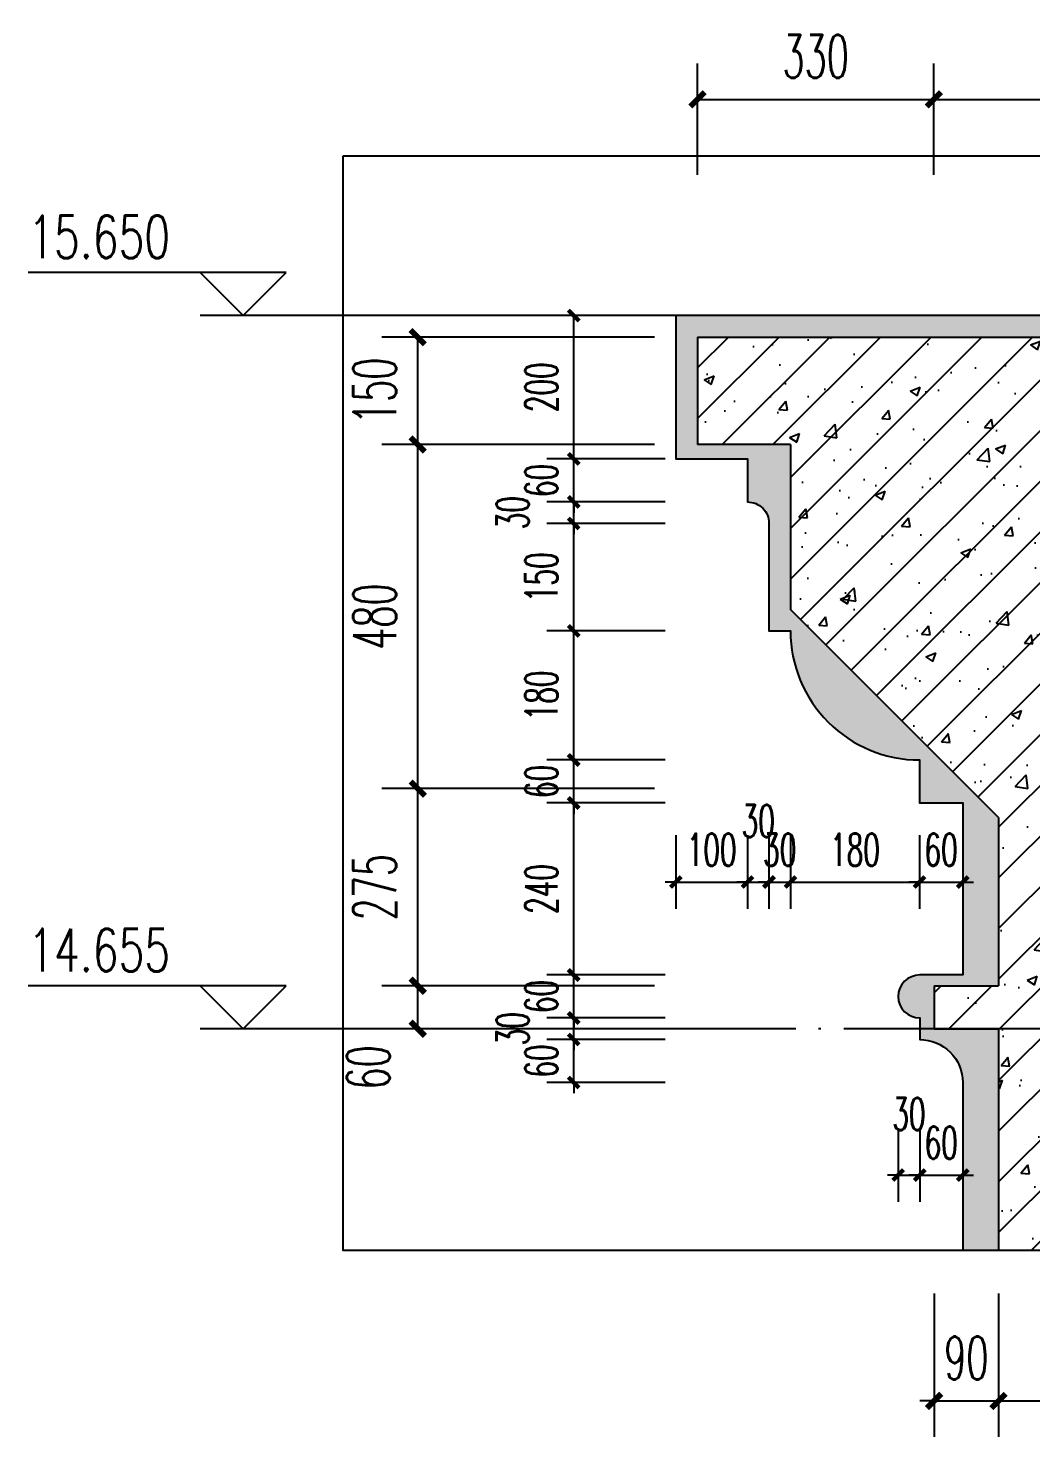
# Model space of a CAD drawing. Extents: x 0 to 125661, y -104936 to 8656.
# Drawn here: x 98765 to 100164, y -83047 to -81082 of the extents above; entities that cross this region are included whole.
import ezdxf

# ---------------------------------------------------------------- set-up
doc = ezdxf.new("R2010")
doc.units = 0
doc.header["$LTSCALE"] = 800
doc.header["$MEASUREMENT"] = 0
doc.linetypes.add('DOTE', pattern=[2.42, 2, -0.2, 0.02, -0.2])
doc.layers.get('0').update_dxf_attribs({"linetype": 'CONTINUOUS'})
doc.layers.get('Defpoints').update_dxf_attribs({"color": 1, "linetype": 'CONTINUOUS'})
for name, color, linetype in [('A-立面看线', 117, 'CONTINUOUS'), ('A-装饰构件', 197, 'CONTINUOUS'), ('DIM_ELEV', 3, 'CONTINUOUS'), ('DOTE', 28, 'CONTINUOUS'), ('PUB_DIM', 3, 'CONTINUOUS'), ('PUB_HATCH', 8, 'CONTINUOUS'), ('PUB_TEXT', 7, 'CONTINUOUS'), ('WALL', 50, 'CONTINUOUS'), ('装饰尺寸', 201, 'CONTINUOUS')]:
    doc.layers.add(name, color=color, linetype=linetype)
doc.styles.add('_TCH_DIM', font='SIMPLEX', dxfattribs={"bigfont": 'GBCBIG'})
doc.styles.add('DIM_FONT', font='SIMPLEX.shx', dxfattribs={"width": 0.6})
doc.dimstyles.new('DIMN15', dxfattribs={"dimscale": 0.15, "dimtxt": 300, "dimasz": 100, "dimexe": 250, "dimexo": 300, "dimgap": 150, "dimtad": 1, "dimdec": 0, "dimzin": 0, "dimdsep": 46, "dimtxsty": 'DIM_FONT', "dimblk": 'ARCHTICK', "dimcen": 0.09, "dimclrt": 7, "dimazin": 2, "dimtfac": 1, "dimtdec": 0, "dimtix": 1, "dimtmove": 2, "dimatfit": 3, "dimfxl": 0, "dimtolj": 1, "dimtzin": 0, "dimarcsym": 0})
doc.dimstyles.new('DIMN20', dxfattribs={"dimscale": 0.2, "dimtxt": 300, "dimasz": 100, "dimexe": 250, "dimexo": 300, "dimgap": 150, "dimtad": 1, "dimdec": 0, "dimzin": 0, "dimdsep": 46, "dimtxsty": 'DIM_FONT', "dimblk": 'ARCHTICK', "dimcen": 0.09, "dimclrt": 7, "dimazin": 2, "dimtfac": 1, "dimtdec": 0, "dimtix": 1, "dimtmove": 2, "dimatfit": 3, "dimfxl": 0, "dimtolj": 1, "dimtzin": 0, "dimarcsym": 0})

# ---------------------------------------------------------------- blocks, each defined once
blk = doc.blocks.new('_ArchTick')
at = {"color": 0, "linetype": 'ByBlock', "const_width": 0.4}
blk.add_lwpolyline([(-0.5, -0.5), (0.5, 0.5)], dxfattribs=at)
blk = doc.blocks.new('*D1293')
at = {"layer": 'Defpoints', "color": 0}
for p in [(99978.9, -82571.6), (100008.9, -82571.6), (100008.9, -82681.9)]:
    blk.add_point(p, dxfattribs=at)
at = {"layer": '装饰尺寸', "color": 0, "lineweight": -2}
for p, q in [((99978.9, -82616.6), (99978.9, -82719.4)), ((100008.9, -82616.6), (100008.9, -82719.4)), ((99978.9, -82681.9), (99963.9, -82681.9)), ((99978.9, -82681.9), (100008.9, -82681.9)), ((100008.9, -82681.9), (100023.9, -82681.9))]:
    blk.add_line(p, q, dxfattribs=at)
at = {"layer": '装饰尺寸', "color": 0, "lineweight": -2, "xscale": 15, "yscale": 15, "zscale": 15}
blk.add_blockref('_ArchTick', (99978.9, -82681.9), dxfattribs=at)
at = {"layer": '装饰尺寸', "color": 0, "lineweight": -2, "xscale": 15, "yscale": 15, "zscale": 15, "rotation": 180}
blk.add_blockref('_ArchTick', (100008.9, -82681.9), dxfattribs=at)
at = {"layer": '装饰尺寸', "color": 7, "insert": (99993.9, -82596.8), "char_height": 45, "attachment_point": 5, "style": 'DIM_FONT'}
blk.add_mtext('\\A1;30', dxfattribs=at)
blk = doc.blocks.new('*D1294')
at = {"layer": 'Defpoints', "color": 0}
for p in [(100008.9, -82571.6), (100068.9, -82571.6), (100068.9, -82681.9)]:
    blk.add_point(p, dxfattribs=at)
at = {"layer": '装饰尺寸', "color": 0, "lineweight": -2}
for p, q in [((100008.9, -82616.6), (100008.9, -82719.4)), ((100068.9, -82616.6), (100068.9, -82719.4)), ((100008.9, -82681.9), (99993.9, -82681.9)), ((100008.9, -82681.9), (100068.9, -82681.9)), ((100068.9, -82681.9), (100083.9, -82681.9))]:
    blk.add_line(p, q, dxfattribs=at)
at = {"layer": '装饰尺寸', "color": 0, "lineweight": -2, "xscale": 15, "yscale": 15, "zscale": 15}
blk.add_blockref('_ArchTick', (100008.9, -82681.9), dxfattribs=at)
at = {"layer": '装饰尺寸', "color": 0, "lineweight": -2, "xscale": 15, "yscale": 15, "zscale": 15, "rotation": 180}
blk.add_blockref('_ArchTick', (100068.9, -82681.9), dxfattribs=at)
at = {"layer": '装饰尺寸', "color": 7, "insert": (100038.9, -82636.9), "char_height": 45, "attachment_point": 5, "style": 'DIM_FONT'}
blk.add_mtext('\\A1;60', dxfattribs=at)
blk = doc.blocks.new('*D1295')
at = {"layer": 'Defpoints', "color": 0}
for p in [(99668.6, -82162.8), (99768.6, -82162.8), (99768.6, -82273.1)]:
    blk.add_point(p, dxfattribs=at)
at = {"layer": '装饰尺寸', "color": 0, "lineweight": -2}
for p, q in [((99668.6, -82207.8), (99668.6, -82310.6)), ((99768.6, -82207.8), (99768.6, -82310.6)), ((99668.6, -82273.1), (99653.6, -82273.1)), ((99668.6, -82273.1), (99768.6, -82273.1)), ((99768.6, -82273.1), (99783.6, -82273.1))]:
    blk.add_line(p, q, dxfattribs=at)
at = {"layer": '装饰尺寸', "color": 0, "lineweight": -2, "xscale": 15, "yscale": 15, "zscale": 15}
blk.add_blockref('_ArchTick', (99668.6, -82273.1), dxfattribs=at)
at = {"layer": '装饰尺寸', "color": 0, "lineweight": -2, "xscale": 15, "yscale": 15, "zscale": 15, "rotation": 180}
blk.add_blockref('_ArchTick', (99768.6, -82273.1), dxfattribs=at)
at = {"layer": '装饰尺寸', "color": 7, "insert": (99718.6, -82228.1), "char_height": 45, "attachment_point": 5, "style": 'DIM_FONT'}
blk.add_mtext('\\A1;100', dxfattribs=at)
blk = doc.blocks.new('*D1296')
at = {"layer": 'Defpoints', "color": 0}
for p in [(99768.6, -82162.8), (99798.6, -82162.8), (99798.6, -82273.1)]:
    blk.add_point(p, dxfattribs=at)
at = {"layer": '装饰尺寸', "color": 0, "lineweight": -2}
for p, q in [((99768.6, -82207.8), (99768.6, -82310.6)), ((99798.6, -82207.8), (99798.6, -82310.6)), ((99768.6, -82273.1), (99753.6, -82273.1)), ((99768.6, -82273.1), (99798.6, -82273.1)), ((99798.6, -82273.1), (99813.6, -82273.1))]:
    blk.add_line(p, q, dxfattribs=at)
at = {"layer": '装饰尺寸', "color": 0, "lineweight": -2, "xscale": 15, "yscale": 15, "zscale": 15}
blk.add_blockref('_ArchTick', (99768.6, -82273.1), dxfattribs=at)
at = {"layer": '装饰尺寸', "color": 0, "lineweight": -2, "xscale": 15, "yscale": 15, "zscale": 15, "rotation": 180}
blk.add_blockref('_ArchTick', (99798.6, -82273.1), dxfattribs=at)
at = {"layer": '装饰尺寸', "color": 7, "insert": (99783.6, -82188), "char_height": 45, "attachment_point": 5, "style": 'DIM_FONT'}
blk.add_mtext('\\A1;30', dxfattribs=at)
blk = doc.blocks.new('*D1297')
at = {"layer": 'Defpoints', "color": 0}
for p in [(99798.6, -82162.8), (99828.6, -82162.8), (99828.6, -82273.1)]:
    blk.add_point(p, dxfattribs=at)
at = {"layer": '装饰尺寸', "color": 0, "lineweight": -2}
for p, q in [((99798.6, -82207.8), (99798.6, -82310.6)), ((99828.6, -82207.8), (99828.6, -82310.6)), ((99798.6, -82273.1), (99783.6, -82273.1)), ((99798.6, -82273.1), (99828.6, -82273.1)), ((99828.6, -82273.1), (99843.6, -82273.1))]:
    blk.add_line(p, q, dxfattribs=at)
at = {"layer": '装饰尺寸', "color": 0, "lineweight": -2, "xscale": 15, "yscale": 15, "zscale": 15}
blk.add_blockref('_ArchTick', (99798.6, -82273.1), dxfattribs=at)
at = {"layer": '装饰尺寸', "color": 0, "lineweight": -2, "xscale": 15, "yscale": 15, "zscale": 15, "rotation": 180}
blk.add_blockref('_ArchTick', (99828.6, -82273.1), dxfattribs=at)
at = {"layer": '装饰尺寸', "color": 7, "insert": (99813.6, -82228.1), "char_height": 45, "attachment_point": 5, "style": 'DIM_FONT'}
blk.add_mtext('\\A1;30', dxfattribs=at)
blk = doc.blocks.new('*D1298')
at = {"layer": 'Defpoints', "color": 0}
for p in [(99828.6, -82162.8), (100008.6, -82162.8), (100008.6, -82273.1)]:
    blk.add_point(p, dxfattribs=at)
at = {"layer": '装饰尺寸', "color": 0, "lineweight": -2}
for p, q in [((99828.6, -82207.8), (99828.6, -82310.6)), ((100008.6, -82207.8), (100008.6, -82310.6)), ((99828.6, -82273.1), (100008.6, -82273.1))]:
    blk.add_line(p, q, dxfattribs=at)
at = {"layer": '装饰尺寸', "color": 0, "lineweight": -2, "xscale": 15, "yscale": 15, "zscale": 15, "rotation": 180}
blk.add_blockref('_ArchTick', (99828.6, -82273.1), dxfattribs=at)
at = {"layer": '装饰尺寸', "color": 0, "lineweight": -2, "xscale": 15, "yscale": 15, "zscale": 15}
blk.add_blockref('_ArchTick', (100008.6, -82273.1), dxfattribs=at)
at = {"layer": '装饰尺寸', "color": 7, "insert": (99918.6, -82228.1), "char_height": 45, "attachment_point": 5, "style": 'DIM_FONT'}
blk.add_mtext('\\A1;180', dxfattribs=at)
blk = doc.blocks.new('*D1299')
at = {"layer": 'Defpoints', "color": 0}
for p in [(100008.6, -82162.8), (100068.9, -82162.8), (100068.9, -82273.1)]:
    blk.add_point(p, dxfattribs=at)
at = {"layer": '装饰尺寸', "color": 0, "lineweight": -2}
for p, q in [((100008.6, -82207.8), (100008.6, -82310.6)), ((100068.9, -82207.8), (100068.9, -82310.6)), ((100008.6, -82273.1), (99993.6, -82273.1)), ((100008.6, -82273.1), (100068.9, -82273.1)), ((100068.9, -82273.1), (100083.9, -82273.1))]:
    blk.add_line(p, q, dxfattribs=at)
at = {"layer": '装饰尺寸', "color": 0, "lineweight": -2, "xscale": 15, "yscale": 15, "zscale": 15}
blk.add_blockref('_ArchTick', (100008.6, -82273.1), dxfattribs=at)
at = {"layer": '装饰尺寸', "color": 0, "lineweight": -2, "xscale": 15, "yscale": 15, "zscale": 15, "rotation": 180}
blk.add_blockref('_ArchTick', (100068.9, -82273.1), dxfattribs=at)
at = {"layer": '装饰尺寸', "color": 7, "insert": (100038.7, -82228.1), "char_height": 45, "attachment_point": 5, "style": 'DIM_FONT'}
blk.add_mtext('\\A1;60', dxfattribs=at)
blk = doc.blocks.new('*D1352')
at = {"layer": 'Defpoints', "color": 0}
for p in [(100028.9, -82787.2), (100118.9, -82787.2), (100118.9, -82997.1)]:
    blk.add_point(p, dxfattribs=at)
at = {"layer": 'PUB_DIM', "color": 0, "lineweight": -2}
for p, q in [((100028.9, -82847.2), (100028.9, -83047.1)), ((100118.9, -82847.2), (100118.9, -83047.1)), ((100028.9, -82997.1), (100008.9, -82997.1)), ((100028.9, -82997.1), (100118.9, -82997.1)), ((100118.9, -82997.1), (100138.9, -82997.1))]:
    blk.add_line(p, q, dxfattribs=at)
at = {"layer": 'PUB_DIM', "color": 0, "lineweight": -2, "xscale": 20, "yscale": 20, "zscale": 20}
blk.add_blockref('_ArchTick', (100028.9, -82997.1), dxfattribs=at)
at = {"layer": 'PUB_DIM', "color": 0, "lineweight": -2, "xscale": 20, "yscale": 20, "zscale": 20, "rotation": 180}
blk.add_blockref('_ArchTick', (100118.9, -82997.1), dxfattribs=at)
at = {"layer": 'PUB_DIM', "color": 7, "insert": (100073.9, -82937.1), "char_height": 60, "attachment_point": 5, "style": 'DIM_FONT'}
blk.add_mtext('\\A1;90', dxfattribs=at)
blk = doc.blocks.new('*D1353')
at = {"layer": 'Defpoints', "color": 0}
for p in [(100118.9, -82787.2), (100518.9, -82787.2), (100518.9, -82997.1)]:
    blk.add_point(p, dxfattribs=at)
at = {"layer": 'PUB_DIM', "color": 0, "lineweight": -2}
for p, q in [((100118.9, -82847.2), (100118.9, -83047.1)), ((100518.9, -82847.2), (100518.9, -83047.1)), ((100118.9, -82997.1), (100518.9, -82997.1))]:
    blk.add_line(p, q, dxfattribs=at)
at = {"layer": 'PUB_DIM', "color": 0, "lineweight": -2, "xscale": 20, "yscale": 20, "zscale": 20, "rotation": 180}
blk.add_blockref('_ArchTick', (100118.9, -82997.1), dxfattribs=at)
at = {"layer": 'PUB_DIM', "color": 0, "lineweight": -2, "xscale": 20, "yscale": 20, "zscale": 20}
blk.add_blockref('_ArchTick', (100518.9, -82997.1), dxfattribs=at)
at = {"layer": 'PUB_DIM', "color": 7, "insert": (100318.9, -82937.1), "char_height": 60, "attachment_point": 5, "style": 'DIM_FONT'}
blk.add_mtext('\\A1;400', dxfattribs=at)
blk = doc.blocks.new('*D1360')
at = {"layer": 'Defpoints', "color": 0}
for p in [(100028.6, -81181.2), (99698.9, -81346.2), (100028.6, -81346.2)]:
    blk.add_point(p, dxfattribs=at)
at = {"layer": 'PUB_DIM', "color": 0, "lineweight": -2}
for p, q in [((99698.9, -81286.2), (99698.9, -81131.2)), ((100028.6, -81286.2), (100028.6, -81131.2)), ((99698.9, -81181.2), (100028.6, -81181.2))]:
    blk.add_line(p, q, dxfattribs=at)
at = {"layer": 'PUB_DIM', "color": 0, "lineweight": -2, "xscale": 20, "yscale": 20, "zscale": 20, "rotation": 180}
blk.add_blockref('_ArchTick', (99698.9, -81181.2), dxfattribs=at)
at = {"layer": 'PUB_DIM', "color": 0, "lineweight": -2, "xscale": 20, "yscale": 20, "zscale": 20}
blk.add_blockref('_ArchTick', (100028.6, -81181.2), dxfattribs=at)
at = {"layer": 'PUB_DIM', "color": 7, "insert": (99863.7, -81121.2), "char_height": 60, "attachment_point": 5, "style": 'DIM_FONT'}
blk.add_mtext('\\A1;330', dxfattribs=at)
blk = doc.blocks.new('*D1361')
at = {"layer": 'Defpoints', "color": 0}
for p in [(100518.9, -81181.2), (100028.6, -81346.2), (100518.9, -81346.2)]:
    blk.add_point(p, dxfattribs=at)
at = {"layer": 'PUB_DIM', "color": 0, "lineweight": -2}
for p, q in [((100028.6, -81286.2), (100028.6, -81131.2)), ((100518.9, -81286.2), (100518.9, -81131.2)), ((100028.6, -81181.2), (100518.9, -81181.2))]:
    blk.add_line(p, q, dxfattribs=at)
at = {"layer": 'PUB_DIM', "color": 0, "lineweight": -2, "xscale": 20, "yscale": 20, "zscale": 20, "rotation": 180}
blk.add_blockref('_ArchTick', (100028.6, -81181.2), dxfattribs=at)
at = {"layer": 'PUB_DIM', "color": 0, "lineweight": -2, "xscale": 20, "yscale": 20, "zscale": 20}
blk.add_blockref('_ArchTick', (100518.9, -81181.2), dxfattribs=at)
at = {"layer": 'PUB_DIM', "color": 7, "insert": (100273.7, -81121.2), "char_height": 60, "attachment_point": 5, "style": 'DIM_FONT'}
blk.add_mtext('\\A1;490', dxfattribs=at)
blk = doc.blocks.new('*D1366')
at = {"layer": 'Defpoints', "color": 0}
for p in [(99526.1, -81482.8), (99698.9, -81482.8), (99698.9, -81682.8)]:
    blk.add_point(p, dxfattribs=at)
at = {"layer": '装饰尺寸', "color": 0, "lineweight": -2}
for p, q in [((99653.9, -81482.8), (99488.6, -81482.8)), ((99526.1, -81682.8), (99526.1, -81482.8)), ((99653.9, -81682.8), (99488.6, -81682.8))]:
    blk.add_line(p, q, dxfattribs=at)
at = {"layer": '装饰尺寸', "color": 0, "lineweight": -2, "xscale": 15, "yscale": 15, "zscale": 15}
for p, rotation in [((99526.1, -81482.8), 90), ((99526.1, -81682.8), 270)]:
    blk.add_blockref('_ArchTick', p, dxfattribs=dict(at, rotation=rotation))
at = {"layer": '装饰尺寸', "color": 7, "insert": (99481.1, -81582.8), "char_height": 45, "attachment_point": 5, "rotation": 90, "style": 'DIM_FONT'}
blk.add_mtext('\\A1;200', dxfattribs=at)
blk = doc.blocks.new('*D1367')
at = {"layer": 'Defpoints', "color": 0}
for p in [(99526.1, -81682.8), (99698.9, -81682.8), (99698.9, -81742.8)]:
    blk.add_point(p, dxfattribs=at)
at = {"layer": '装饰尺寸', "color": 0, "lineweight": -2}
for p, q in [((99526.1, -81682.8), (99526.1, -81667.8)), ((99653.9, -81682.8), (99488.6, -81682.8)), ((99526.1, -81742.8), (99526.1, -81682.8)), ((99653.9, -81742.8), (99488.6, -81742.8)), ((99526.1, -81742.8), (99526.1, -81757.8))]:
    blk.add_line(p, q, dxfattribs=at)
at = {"layer": '装饰尺寸', "color": 0, "lineweight": -2, "xscale": 15, "yscale": 15, "zscale": 15}
for p, rotation in [((99526.1, -81682.8), 270), ((99526.1, -81742.8), 90)]:
    blk.add_blockref('_ArchTick', p, dxfattribs=dict(at, rotation=rotation))
at = {"layer": '装饰尺寸', "color": 7, "insert": (99481.1, -81712.8), "char_height": 45, "attachment_point": 5, "rotation": 90, "style": 'DIM_FONT'}
blk.add_mtext('\\A1;60', dxfattribs=at)
blk = doc.blocks.new('*D1368')
at = {"layer": 'Defpoints', "color": 0}
for p in [(99526.1, -81742.8), (99698.9, -81742.8), (99698.9, -81772.8)]:
    blk.add_point(p, dxfattribs=at)
at = {"layer": '装饰尺寸', "color": 0, "lineweight": -2}
for p, q in [((99526.1, -81742.8), (99526.1, -81727.8)), ((99653.9, -81742.8), (99488.6, -81742.8)), ((99526.1, -81772.8), (99526.1, -81742.8)), ((99653.9, -81772.8), (99488.6, -81772.8)), ((99526.1, -81772.8), (99526.1, -81787.8))]:
    blk.add_line(p, q, dxfattribs=at)
at = {"layer": '装饰尺寸', "color": 0, "lineweight": -2, "xscale": 15, "yscale": 15, "zscale": 15}
for p, rotation in [((99526.1, -81742.8), 270), ((99526.1, -81772.8), 90)]:
    blk.add_blockref('_ArchTick', p, dxfattribs=dict(at, rotation=rotation))
at = {"layer": '装饰尺寸', "color": 7, "insert": (99440.9, -81757.8), "char_height": 45, "attachment_point": 5, "rotation": 90, "style": 'DIM_FONT'}
blk.add_mtext('\\A1;30', dxfattribs=at)
blk = doc.blocks.new('*D1369')
at = {"layer": 'Defpoints', "color": 0}
for p in [(99526.1, -81772.8), (99698.9, -81772.8), (99698.9, -81922.8)]:
    blk.add_point(p, dxfattribs=at)
at = {"layer": '装饰尺寸', "color": 0, "lineweight": -2}
for p, q in [((99653.9, -81772.8), (99488.6, -81772.8)), ((99526.1, -81922.8), (99526.1, -81772.8)), ((99653.9, -81922.8), (99488.6, -81922.8))]:
    blk.add_line(p, q, dxfattribs=at)
at = {"layer": '装饰尺寸', "color": 0, "lineweight": -2, "xscale": 15, "yscale": 15, "zscale": 15}
for p, rotation in [((99526.1, -81772.8), 90), ((99526.1, -81922.8), 270)]:
    blk.add_blockref('_ArchTick', p, dxfattribs=dict(at, rotation=rotation))
at = {"layer": '装饰尺寸', "color": 7, "insert": (99481.1, -81847.8), "char_height": 45, "attachment_point": 5, "rotation": 90, "style": 'DIM_FONT'}
blk.add_mtext('\\A1;150', dxfattribs=at)
blk = doc.blocks.new('*D1370')
at = {"layer": 'Defpoints', "color": 0}
for p in [(99526.1, -81922.8), (99698.9, -81922.8), (99698.9, -82102.8)]:
    blk.add_point(p, dxfattribs=at)
at = {"layer": '装饰尺寸', "color": 0, "lineweight": -2}
for p, q in [((99653.9, -81922.8), (99488.6, -81922.8)), ((99526.1, -82102.8), (99526.1, -81922.8)), ((99653.9, -82102.8), (99488.6, -82102.8))]:
    blk.add_line(p, q, dxfattribs=at)
at = {"layer": '装饰尺寸', "color": 0, "lineweight": -2, "xscale": 15, "yscale": 15, "zscale": 15}
for p, rotation in [((99526.1, -81922.8), 90), ((99526.1, -82102.8), 270)]:
    blk.add_blockref('_ArchTick', p, dxfattribs=dict(at, rotation=rotation))
at = {"layer": '装饰尺寸', "color": 7, "insert": (99481.1, -82012.8), "char_height": 45, "attachment_point": 5, "rotation": 90, "style": 'DIM_FONT'}
blk.add_mtext('\\A1;180', dxfattribs=at)
blk = doc.blocks.new('*D1371')
at = {"layer": 'Defpoints', "color": 0}
for p in [(99526.1, -82102.8), (99698.9, -82102.8), (99698.9, -82162.8)]:
    blk.add_point(p, dxfattribs=at)
at = {"layer": '装饰尺寸', "color": 0, "lineweight": -2}
for p, q in [((99526.1, -82102.8), (99526.1, -82087.8)), ((99653.9, -82102.8), (99488.6, -82102.8)), ((99526.1, -82162.8), (99526.1, -82102.8)), ((99653.9, -82162.8), (99488.6, -82162.8)), ((99526.1, -82162.8), (99526.1, -82177.8))]:
    blk.add_line(p, q, dxfattribs=at)
at = {"layer": '装饰尺寸', "color": 0, "lineweight": -2, "xscale": 15, "yscale": 15, "zscale": 15}
for p, rotation in [((99526.1, -82102.8), 270), ((99526.1, -82162.8), 90)]:
    blk.add_blockref('_ArchTick', p, dxfattribs=dict(at, rotation=rotation))
at = {"layer": '装饰尺寸', "color": 7, "insert": (99481.1, -82132.8), "char_height": 45, "attachment_point": 5, "rotation": 90, "style": 'DIM_FONT'}
blk.add_mtext('\\A1;60', dxfattribs=at)
blk = doc.blocks.new('*D1372')
at = {"layer": 'Defpoints', "color": 0}
for p in [(99526.1, -82162.8), (99698.9, -82162.8), (99698.9, -82402.8)]:
    blk.add_point(p, dxfattribs=at)
at = {"layer": '装饰尺寸', "color": 0, "lineweight": -2}
for p, q in [((99653.9, -82162.8), (99488.6, -82162.8)), ((99526.1, -82402.8), (99526.1, -82162.8)), ((99653.9, -82402.8), (99488.6, -82402.8))]:
    blk.add_line(p, q, dxfattribs=at)
at = {"layer": '装饰尺寸', "color": 0, "lineweight": -2, "xscale": 15, "yscale": 15, "zscale": 15}
for p, rotation in [((99526.1, -82162.8), 90), ((99526.1, -82402.8), 270)]:
    blk.add_blockref('_ArchTick', p, dxfattribs=dict(at, rotation=rotation))
at = {"layer": '装饰尺寸', "color": 7, "insert": (99481.1, -82282.8), "char_height": 45, "attachment_point": 5, "rotation": 90, "style": 'DIM_FONT'}
blk.add_mtext('\\A1;240', dxfattribs=at)
blk = doc.blocks.new('*D1373')
at = {"layer": 'Defpoints', "color": 0}
for p in [(99526.1, -82402.8), (99698.9, -82402.8), (99698.9, -82462.8)]:
    blk.add_point(p, dxfattribs=at)
at = {"layer": '装饰尺寸', "color": 0, "lineweight": -2}
for p, q in [((99653.9, -82402.8), (99488.6, -82402.8)), ((99526.1, -82402.8), (99526.1, -82387.8)), ((99526.1, -82462.8), (99526.1, -82402.8)), ((99653.9, -82462.8), (99488.6, -82462.8)), ((99526.1, -82462.8), (99526.1, -82477.8))]:
    blk.add_line(p, q, dxfattribs=at)
at = {"layer": '装饰尺寸', "color": 0, "lineweight": -2, "xscale": 15, "yscale": 15, "zscale": 15}
for p, rotation in [((99526.1, -82402.8), 270), ((99526.1, -82462.8), 90)]:
    blk.add_blockref('_ArchTick', p, dxfattribs=dict(at, rotation=rotation))
at = {"layer": '装饰尺寸', "color": 7, "insert": (99481.1, -82432.8), "char_height": 45, "attachment_point": 5, "rotation": 90, "style": 'DIM_FONT'}
blk.add_mtext('\\A1;60', dxfattribs=at)
blk = doc.blocks.new('*D1374')
at = {"layer": 'Defpoints', "color": 0}
for p in [(99526.1, -82462.8), (99698.9, -82462.8), (99698.9, -82492.8)]:
    blk.add_point(p, dxfattribs=at)
at = {"layer": '装饰尺寸', "color": 0, "lineweight": -2}
for p, q in [((99653.9, -82462.8), (99488.6, -82462.8)), ((99526.1, -82462.8), (99526.1, -82447.8)), ((99526.1, -82492.8), (99526.1, -82462.8)), ((99653.9, -82492.8), (99488.6, -82492.8)), ((99526.1, -82492.8), (99526.1, -82507.8))]:
    blk.add_line(p, q, dxfattribs=at)
at = {"layer": '装饰尺寸', "color": 0, "lineweight": -2, "xscale": 15, "yscale": 15, "zscale": 15}
for p, rotation in [((99526.1, -82462.8), 270), ((99526.1, -82492.8), 90)]:
    blk.add_blockref('_ArchTick', p, dxfattribs=dict(at, rotation=rotation))
at = {"layer": '装饰尺寸', "color": 7, "insert": (99440.9, -82477.8), "char_height": 45, "attachment_point": 5, "rotation": 90, "style": 'DIM_FONT'}
blk.add_mtext('\\A1;30', dxfattribs=at)
blk = doc.blocks.new('*D1375')
at = {"layer": 'Defpoints', "color": 0}
for p in [(99526.1, -82492.8), (99698.9, -82492.8), (99698.9, -82552.8)]:
    blk.add_point(p, dxfattribs=at)
at = {"layer": '装饰尺寸', "color": 0, "lineweight": -2}
for p, q in [((99526.1, -82492.8), (99526.1, -82477.8)), ((99653.9, -82492.8), (99488.6, -82492.8)), ((99526.1, -82552.8), (99526.1, -82492.8)), ((99653.9, -82552.8), (99488.6, -82552.8)), ((99526.1, -82552.8), (99526.1, -82567.8))]:
    blk.add_line(p, q, dxfattribs=at)
at = {"layer": '装饰尺寸', "color": 0, "lineweight": -2, "xscale": 15, "yscale": 15, "zscale": 15}
for p, rotation in [((99526.1, -82492.8), 270), ((99526.1, -82552.8), 90)]:
    blk.add_blockref('_ArchTick', p, dxfattribs=dict(at, rotation=rotation))
at = {"layer": '装饰尺寸', "color": 7, "insert": (99481.1, -82522.8), "char_height": 45, "attachment_point": 5, "rotation": 90, "style": 'DIM_FONT'}
blk.add_mtext('\\A1;60', dxfattribs=at)
blk = doc.blocks.new('*D1376')
at = {"layer": 'Defpoints', "color": 0}
for p in [(99308.5, -81512.8), (99698.9, -81512.8), (99698.9, -81662.8)]:
    blk.add_point(p, dxfattribs=at)
at = {"layer": 'PUB_DIM', "color": 0, "lineweight": -2}
for p, q in [((99638.9, -81512.8), (99258.5, -81512.8)), ((99308.5, -81662.8), (99308.5, -81512.8)), ((99638.9, -81662.8), (99258.5, -81662.8))]:
    blk.add_line(p, q, dxfattribs=at)
at = {"layer": 'PUB_DIM', "color": 0, "lineweight": -2, "xscale": 20, "yscale": 20, "zscale": 20}
for p, rotation in [((99308.5, -81512.8), 90), ((99308.5, -81662.8), 270)]:
    blk.add_blockref('_ArchTick', p, dxfattribs=dict(at, rotation=rotation))
at = {"layer": 'PUB_DIM', "color": 7, "insert": (99248.5, -81587.8), "char_height": 60, "attachment_point": 5, "rotation": 90, "style": 'DIM_FONT'}
blk.add_mtext('\\A1;150', dxfattribs=at)
blk = doc.blocks.new('*D1377')
at = {"layer": 'Defpoints', "color": 0}
for p in [(99308.5, -81662.8), (99698.9, -81662.8), (99698.9, -82142.8)]:
    blk.add_point(p, dxfattribs=at)
at = {"layer": 'PUB_DIM', "color": 0, "lineweight": -2}
for p, q in [((99638.9, -81662.8), (99258.5, -81662.8)), ((99308.5, -82142.8), (99308.5, -81662.8)), ((99638.9, -82142.8), (99258.5, -82142.8))]:
    blk.add_line(p, q, dxfattribs=at)
at = {"layer": 'PUB_DIM', "color": 0, "lineweight": -2, "xscale": 20, "yscale": 20, "zscale": 20}
for p, rotation in [((99308.5, -81662.8), 90), ((99308.5, -82142.8), 270)]:
    blk.add_blockref('_ArchTick', p, dxfattribs=dict(at, rotation=rotation))
at = {"layer": 'PUB_DIM', "color": 7, "insert": (99248.5, -81902.8), "char_height": 60, "attachment_point": 5, "rotation": 90, "style": 'DIM_FONT'}
blk.add_mtext('\\A1;480', dxfattribs=at)
blk = doc.blocks.new('*D1378')
at = {"layer": 'Defpoints', "color": 0}
for p in [(99308.5, -82142.8), (99698.9, -82142.8), (99698.9, -82417.8)]:
    blk.add_point(p, dxfattribs=at)
at = {"layer": 'PUB_DIM', "color": 0, "lineweight": -2}
for p, q in [((99638.9, -82142.8), (99258.5, -82142.8)), ((99308.5, -82417.8), (99308.5, -82142.8)), ((99638.9, -82417.8), (99258.5, -82417.8))]:
    blk.add_line(p, q, dxfattribs=at)
at = {"layer": 'PUB_DIM', "color": 0, "lineweight": -2, "xscale": 20, "yscale": 20, "zscale": 20}
for p, rotation in [((99308.5, -82142.8), 90), ((99308.5, -82417.8), 270)]:
    blk.add_blockref('_ArchTick', p, dxfattribs=dict(at, rotation=rotation))
at = {"layer": 'PUB_DIM', "color": 7, "insert": (99248.5, -82280.3), "char_height": 60, "attachment_point": 5, "rotation": 90, "style": 'DIM_FONT'}
blk.add_mtext('\\A1;275', dxfattribs=at)
blk = doc.blocks.new('*D1379')
at = {"layer": 'Defpoints', "color": 0}
for p in [(99308.5, -82417.8), (99698.9, -82417.8), (99698.9, -82477.8)]:
    blk.add_point(p, dxfattribs=at)
at = {"layer": 'PUB_DIM', "color": 0, "lineweight": -2}
for p, q in [((99638.9, -82417.8), (99258.5, -82417.8)), ((99308.5, -82477.8), (99308.5, -82417.8)), ((99638.9, -82477.8), (99258.5, -82477.8))]:
    blk.add_line(p, q, dxfattribs=at)
at = {"layer": 'PUB_DIM', "color": 0, "lineweight": -2, "xscale": 20, "yscale": 20, "zscale": 20}
for p, rotation in [((99308.5, -82417.8), 90), ((99308.5, -82477.8), 270)]:
    blk.add_blockref('_ArchTick', p, dxfattribs=dict(at, rotation=rotation))
at = {"layer": 'PUB_DIM', "color": 7, "insert": (99239.5, -82531.8), "char_height": 60, "attachment_point": 5, "rotation": 90, "style": 'DIM_FONT'}
blk.add_mtext('\\A1;60', dxfattribs=at)

msp = doc.modelspace()

# ---------------------------------------------------------------- hatches: boundary and pattern name
at = {"layer": 'PUB_HATCH'}
h = msp.add_hatch(dxfattribs=at)
h.set_pattern_fill('HEX', color=256, scale=10, style=0)
h.set_pattern_definition([(180, (102469.239, -82787.16), (0, 16.49778), [9.525, -19.05]), (60, (102469.239, -82787.16), (14.2875, -8.24889), [9.525, -19.05]), (120, (102459.714, -82787.16), (14.2875, 8.24889), [9.525, -19.05])])
h.paths.add_polyline_path([(100028.6, -82092.8), (100078.6, -82142.8), (100028.6, -82142.8)], flags=17)
h.paths.add_polyline_path([(101009.2, -82092.8), (101009.2, -82142.8), (100959.2, -82142.8)], flags=16)
edge = h.paths.add_edge_path()
edge.add_line((101068.9, -82033.1), (101068.9, -82098.4))
edge.add_arc((101029.2, -81922.8), 180, 270, 282.7272, ccw=False)
edge.add_line((101029.2, -82102.8), (101029.2, -82162.8))
edge.add_line((101029.2, -82162.8), (100968.9, -82162.8))
edge.add_line((100968.9, -82162.8), (100968.9, -82402.8))
edge.add_line((100968.9, -82402.8), (101028.9, -82402.8))
edge.add_arc((101028.9, -82432.8), 30, 270, 450, ccw=False)
edge.add_line((101028.9, -82462.8), (101028.9, -82492.8))
edge.add_arc((101028.9, -82552.8), 60, 450, 540)
edge.add_line((100968.9, -82552.8), (100968.9, -82787.2))
edge.add_line((100968.9, -82787.2), (100918.9, -82787.2))
edge.add_line((100918.9, -82787.2), (100918.9, -82477.8))
edge.add_line((100918.9, -82477.8), (101008.9, -82477.8))
edge.add_line((101008.9, -82477.8), (101008.9, -82417.8))
edge.add_line((101008.9, -82417.8), (100918.9, -82417.8))
edge.add_line((100918.9, -82417.8), (100918.9, -82183.1))
edge.add_line((100918.9, -82183.1), (100959.2, -82142.8))
edge.add_line((100959.2, -82142.8), (101009.2, -82142.8))
edge.add_line((101009.2, -82142.8), (101009.2, -82092.8))
edge.add_line((101009.2, -82092.8), (101068.9, -82033.1))
edge = h.paths.add_edge_path()
edge.add_line((101068.9, -81482.8), (101068.9, -81512.8))
edge.add_line((101068.9, -81512.8), (99698.9, -81512.8))
edge.add_line((99698.9, -81512.8), (99698.9, -81662.8))
edge.add_line((99698.9, -81662.8), (99828.6, -81662.8))
edge.add_line((99828.6, -81662.8), (99828.6, -81892.8))
edge.add_line((99828.6, -81892.8), (100028.6, -82092.8))
edge.add_line((100028.6, -82092.8), (100028.6, -82142.8))
edge.add_line((100028.6, -82142.8), (100078.6, -82142.8))
edge.add_line((100078.6, -82142.8), (100118.9, -82183.1))
edge.add_line((100118.9, -82183.1), (100118.9, -82417.8))
edge.add_line((100118.9, -82417.8), (100028.9, -82417.8))
edge.add_line((100028.9, -82417.8), (100028.9, -82477.8))
edge.add_line((100028.9, -82477.8), (100118.9, -82477.8))
edge.add_line((100118.9, -82477.8), (100118.9, -82787.2))
edge.add_line((100118.9, -82787.2), (100068.9, -82787.2))
edge.add_line((100068.9, -82787.2), (100068.9, -82552.8))
edge.add_arc((100008.9, -82552.8), 60, 360, 450)
edge.add_line((100008.9, -82492.8), (100008.9, -82462.8))
edge.add_arc((100008.9, -82432.8), 30, 90, 270, ccw=False)
edge.add_line((100008.9, -82402.8), (100068.9, -82402.8))
edge.add_line((100068.9, -82402.8), (100068.9, -82162.8))
edge.add_line((100068.9, -82162.8), (100008.6, -82162.8))
edge.add_line((100008.6, -82162.8), (100008.6, -82102.8))
edge.add_arc((100008.6, -81922.8), 180, 180, 270, ccw=False)
edge.add_line((99828.6, -81922.8), (99798.6, -81922.8))
edge.add_line((99798.6, -81922.8), (99798.6, -81772.8))
edge.add_arc((99768.6, -81772.8), 30, 360, 450.0003)
edge.add_line((99768.6, -81742.8), (99768.6, -81682.8))
edge.add_line((99768.6, -81682.8), (99668.6, -81682.8))
edge.add_line((99668.6, -81682.8), (99668.6, -81482.8))
edge.add_line((99668.6, -81482.8), (101068.9, -81482.8))
h = msp.add_hatch(dxfattribs=at)
h.set_pattern_fill('钢筋混凝土', color=256, scale=20, style=0)
h.set_pattern_definition([(45, (111190.57, -43830.456), (-35.35534, 35.35534), []), (50, (111190.57, -43830.46), (143.45204, -12.55043), [15, -165]), (355, (111190.57, -43830.46), (-27.75027, 150.4384), [12, -132]), (100.4514, (111202.53, -43831.5), (115.7019, 137.8879), [12.74804, -140.2284]), (46.1842, (111190.57, -43790.46), (213.4482, -33.1038), [22.5, -247.5]), (96.6356, (111208.36, -43793.21), (186.9325, 194.8236), [19.122, -210.3426]), (351.1842, (111190.57, -43790.46), (186.9324, 194.8237), [18, -198]), (21, (111210.57, -43800.46), (119.3814, -80.52378), [15, -165]), (326, (111210.57, -43800.46), (48.66307, 145.03), [12, -132]), (71.4514, (111220.52, -43807.17), (168.04453, 64.5061), [12.74804, -140.2284]), (37.5, (111190.57, -43830.456), (2.43197, 66.57877), [0, -130.4, 0, -134, 0, -132.5]), (7.5, (111190.57, -43830.456), (52.61391, 78.88234), [0, -76.4, 0, -127.4, 0, -50.5]), (327.5, (111145.97, -43830.456), (106.76449, -4.510974), [0, -50, 0, -156, 0, -207]), (317.5, (111125.97, -43830.46), (116.63723, 20.021), [0, -65, 0, -103.6, 0, -147])])
h.paths.add_polyline_path([(100078.6, -82142.8), (100118.9, -82142.8), (100118.9, -82183.1)], flags=16)
h.paths.add_polyline_path([(100918.9, -82142.8), (100959.2, -82142.8), (100918.9, -82183.1)], flags=17)
h.paths.add_polyline_path([(101068.9, -81512.8), (101068.9, -82033.1), (100959.2, -82142.8), (100918.9, -82142.8), (100918.9, -82417.8), (101008.9, -82417.8), (101008.9, -82477.8), (100918.9, -82477.8), (100918.9, -82787.2), (100118.9, -82787.2), (100118.9, -82477.8), (100028.9, -82477.8), (100028.9, -82417.8), (100118.9, -82417.8), (100118.9, -82142.8), (100078.6, -82142.8), (99828.6, -81892.8), (99828.6, -81662.8), (99698.9, -81662.8), (99698.9, -81512.8)])

# ---------------------------------------------------------------- linework, layer by layer
at = {"layer": 'A-立面看线'}
msp.add_line((99668.6, -81482.8), (99204.3, -81482.8), dxfattribs=at)
at = {"layer": 'A-装饰构件', "color": 0}
msp.add_lwpolyline([(101068.9, -81482.8), (99668.6, -81482.8), (99668.6, -81682.8), (99768.6, -81682.8), (99768.6, -81742.8, -0.414215), (99798.6, -81772.8), (99798.6, -81922.8), (99828.6, -81922.8, 0.414214), (100008.6, -82102.8), (100008.6, -82162.8), (100068.9, -82162.8), (100068.9, -82402.8), (100008.9, -82402.8, 1), (100008.9, -82462.8), (100008.9, -82492.8, -0.414214), (100068.9, -82552.8), (100068.9, -82787.2)], format="xyb", dxfattribs=at)
at = {"layer": 'Defpoints', "color": 6}
msp.add_lwpolyline([(99204.3, -81259.7), (102933.5, -81259.7), (102933.5, -82787.2), (99204.3, -82787.2)], close=True, dxfattribs=at)
at = {"layer": 'DIM_ELEV'}
for p, q in [((99125.1, -81422.8), (98765.1, -81422.8)), ((99065.1, -81482.8), (99005.1, -81422.8)), ((99065.1, -81482.8), (99125.1, -81422.8)), ((99204.3, -81482.8), (99005.1, -81482.8)), ((99125.1, -82417.8), (98765.1, -82417.8)), ((99065.1, -82477.8), (99005.1, -82417.8)), ((99065.1, -82477.8), (99125.1, -82417.8)), ((99204.3, -82477.8), (99005.1, -82477.8))]:
    msp.add_line(p, q, dxfattribs=at)
at = {"layer": 'DOTE', "linetype": 'DOTE', "ltscale": 0.2}
for p, q in [((102933.5, -81482.8), (99204.3, -81482.8)), ((102933.5, -82477.8), (99204.3, -82477.8))]:
    msp.add_line(p, q, dxfattribs=at)
at = {"layer": 'WALL'}
for p, q in [((99698.9, -81512.8), (101068.9, -81512.8)), ((99698.9, -81512.8), (99698.9, -81662.8)), ((99828.6, -81662.8), (99698.9, -81662.8)), ((99828.6, -81662.8), (99828.6, -81892.8)), ((100118.9, -82183.1), (99828.6, -81892.8)), ((100118.9, -82183.1), (100118.9, -82417.8)), ((100028.9, -82417.8), (100028.9, -82477.8)), ((100028.9, -82417.8), (100118.9, -82417.8)), ((100028.9, -82477.8), (100118.9, -82477.8)), ((100118.9, -82477.8), (100118.9, -82787.2))]:
    msp.add_line(p, q, dxfattribs=at)

# ---------------------------------------------------------------- texts
at = {"layer": 'PUB_TEXT', "style": '_TCH_DIM', "width": 0.705882}
for s, p in [('15.650', (98765.1, -81402.8)), ('14.655', (98765.1, -82397.8))]:
    msp.add_text(s, height=59.5, dxfattribs=at).set_placement(p)

# ---------------------------------------------------------------- dimensions: what is measured, and where the dimension line sits
at = {"layer": 'PUB_DIM'}
for p1, p2, distance, picture, middle in [((99698.9, -81346.2), (100028.6, -81346.2), 165, '*D1360', (99863.7, -81121.2)), ((100028.6, -81346.2), (100518.9, -81346.2), 165, '*D1361', (100273.7, -81121.2)), ((99698.9, -81662.8), (99698.9, -81512.8), 390.4, '*D1376', (99248.5, -81587.8)), ((99698.9, -82142.8), (99698.9, -81662.8), 390.4, '*D1377', (99248.5, -81902.8)), ((99698.9, -82417.8), (99698.9, -82142.8), 390.4, '*D1378', (99248.5, -82280.3)), ((100028.9, -82787.2), (100118.9, -82787.2), -210, '*D1352', (100073.9, -82937.1)), ((100118.9, -82787.2), (100518.9, -82787.2), -210, '*D1353', (100318.9, -82937.1))]:
    dim = msp.add_aligned_dim(p1=p1, p2=p2, distance=distance, dimstyle='DIMN20', dxfattribs=at)
    dim.commit()
    dim.dimension.update_dxf_attribs({"geometry": picture, "text_midpoint": middle})
dim = msp.add_linear_dim(base=(99308.5, -82417.8), p1=(99698.9, -82477.8), p2=(99698.9, -82417.8), angle=90, dimstyle='DIMN20', dxfattribs=at)
dim.commit()
dim.dimension.update_dxf_attribs({"geometry": '*D1379', "text_midpoint": (99239.5, -82531.8), "dimtype": 161})
at = {"layer": '装饰尺寸'}
for p1, p2, distance, picture, middle in [((99698.9, -81682.8), (99698.9, -81482.8), 172.8, '*D1366', (99481.1, -81582.8)), ((99698.9, -81742.8), (99698.9, -81682.8), 172.8, '*D1367', (99481.1, -81712.8)), ((99698.9, -81922.8), (99698.9, -81772.8), 172.8, '*D1369', (99481.1, -81847.8)), ((99698.9, -82102.8), (99698.9, -81922.8), 172.8, '*D1370', (99481.1, -82012.8)), ((99698.9, -82162.8), (99698.9, -82102.8), 172.8, '*D1371', (99481.1, -82132.8)), ((99698.9, -82402.8), (99698.9, -82162.8), 172.8, '*D1372', (99481.1, -82282.8)), ((99668.6, -82162.8), (99768.6, -82162.8), -110.3, '*D1295', (99718.6, -82228.1)), ((99798.6, -82162.8), (99828.6, -82162.8), -110.3, '*D1297', (99813.6, -82228.1)), ((99828.6, -82162.8), (100008.6, -82162.8), -110.3, '*D1298', (99918.6, -82228.1)), ((100008.6, -82162.8), (100068.9, -82162.8), -110.3, '*D1299', (100038.7, -82228.1)), ((99698.9, -82462.8), (99698.9, -82402.8), 172.8, '*D1373', (99481.1, -82432.8)), ((99698.9, -82552.8), (99698.9, -82492.8), 172.8, '*D1375', (99481.1, -82522.8)), ((100008.9, -82571.6), (100068.9, -82571.6), -110.3, '*D1294', (100038.9, -82636.9))]:
    dim = msp.add_aligned_dim(p1=p1, p2=p2, distance=distance, dimstyle='DIMN15', dxfattribs=at)
    dim.commit()
    dim.dimension.update_dxf_attribs({"geometry": picture, "text_midpoint": middle})
for base, p1, p2, angle, picture, middle in [((99526.1, -81742.8), (99698.9, -81772.8), (99698.9, -81742.8), 90, '*D1368', (99440.9, -81757.8)), ((99798.6, -82273.1), (99768.6, -82162.8), (99798.6, -82162.8), 0, '*D1296', (99783.6, -82188)), ((99526.1, -82462.8), (99698.9, -82492.8), (99698.9, -82462.8), 90, '*D1374', (99440.9, -82477.8)), ((100008.9, -82681.9), (99978.9, -82571.6), (100008.9, -82571.6), 0, '*D1293', (99993.9, -82596.8))]:
    dim = msp.add_linear_dim(base=base, p1=p1, p2=p2, angle=angle, dimstyle='DIMN15', dxfattribs=at)
    dim.commit()
    dim.dimension.update_dxf_attribs({"geometry": picture, "text_midpoint": middle, "dimtype": 161})

doc.saveas('drawing.dxf')
